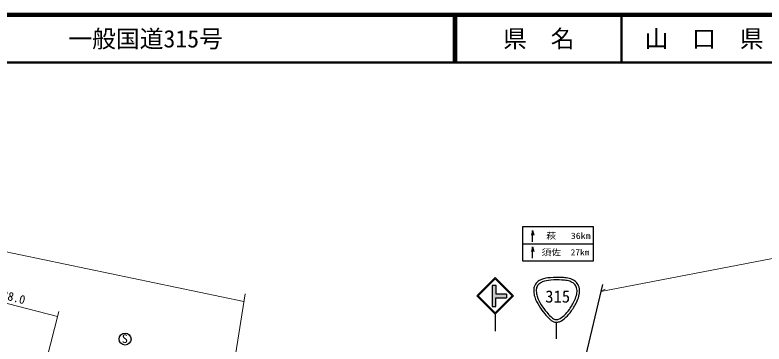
# Model space of a CAD drawing. Units: millimetres at full size, sheet at 1:1000, with parts at other scales. Extents: x 40000 to 680000, y 20000 to 380000.
# Drawn here: x 205518 to 362987, y 310822 to 380000 of the extents above; entities that cross this region are included whole.
import ezdxf
from ezdxf.enums import TextEntityAlignment as Align

# ---------------------------------------------------------------- set-up
doc = ezdxf.new("R2010")
doc.units = ezdxf.units.MM
doc.header["$LTSCALE"] = 1000
for name, color, linetype, lineweight in [('M-BGD', 7, 'Continuous', 25), ('M-STR-HTXT', 7, 'Continuous', 13), ('M-STR-STRC', 7, 'Continuous', 25), ('M-TTL', 2, 'Continuous', 140), ('M-TTL-LINE', 7, 'Continuous', 50)]:
    doc.layers.add(name, color=color, linetype=linetype, lineweight=lineweight)
doc.layers.add('M-TTL-TXT', color=7, linetype='Continuous')
doc.styles.add('ＭＳ ゴシック', font='')
doc.styles.get('ＭＳ ゴシック').set_extended_font_data('MS Gothic')

msp = doc.modelspace()

# ---------------------------------------------------------------- hatches: boundary and pattern name
at = {"layer": 'M-STR-STRC'}
msp.add_hatch(color=256, dxfattribs=at).paths.add_polyline_path([(305833, 318691), (305833, 323110), (306664, 323110), (306664, 321269), (308850, 321269), (308850, 320548), (306633, 320548), (306633, 318691)])

# ---------------------------------------------------------------- linework, layer by layer
at = {"layer": 'M-BGD'}
for p, q in [((327139, 328302), (327139, 335425)), ((329035, 323319), (317379, 274281))]:
    msp.add_line(p, q, dxfattribs=at)
msp.add_circle((228665, 311856), 1250, dxfattribs=at)
at = {"layer": 'M-STR-HTXT'}
for p, q in [((136875, 344236), (253661, 319733)), ((328694, 321883), (432196, 341704)), ((187624, 323527), (214436, 316576)), ((253920, 321365), (246963, 277551)), ((328694, 321883), (329626, 322334)), ((214712, 317674), (206879, 286532))]:
    msp.add_line(p, q, dxfattribs=at)
at = {"layer": 'M-STR-STRC'}
for p, q in [((327139, 335425), (312238, 335425)), ((312238, 335425), (312238, 328302)), ((314349, 334695), (314081, 333695)), ((314349, 332317), (314349, 334695)), ((314349, 334695), (314616, 333695)), ((312238, 331864), (327139, 331864)), ((314349, 331246), (314081, 330246)), ((314349, 328868), (314349, 331246)), ((314349, 331246), (314616, 330246)), ((312238, 328302), (327139, 328302)), ((302618, 320946), (306479, 324807)), ((302915, 320946), (306479, 324510)), ((306479, 324807), (310340, 320946)), ((306479, 324510), (310043, 320946)), ((306664, 323110), (305833, 323110)), ((305833, 323110), (305833, 318691)), ((306664, 321269), (306664, 323110)), ((308850, 321269), (306664, 321269)), ((308850, 321269), (308850, 320548)), ((306479, 317086), (302618, 320946)), ((306479, 317383), (302915, 320946)), ((310340, 320946), (306479, 317086)), ((310043, 320946), (306479, 317383)), ((306633, 318691), (306633, 320548)), ((306633, 320548), (308850, 320548)), ((305833, 318691), (306633, 318691)), ((306479, 317086), (306479, 313530)), ((319379, 311889), (319379, 315427))]:
    msp.add_line(p, q, dxfattribs=at)
for points in [[(318077, 324771), (319032, 324875), (319577, 324845), (320536, 324797), (321003, 324774), (321270, 324768), (321726, 324665), (322217, 324554), (322509, 324498), (322942, 324242), (323289, 324038), (323475, 323881), (323709, 323555), (323984, 323171), (324100, 322908), (324185, 322444), (324268, 321986), (324216, 321712), (324132, 321254), (324031, 320698), (323911, 320396), (323683, 319879), (323303, 319021), (323034, 318557), (322493, 317790), (322092, 317222), (321846, 316908), (321329, 316442), (320862, 316019), (320590, 315758), (320007, 315516), (319843, 315448), (319736, 315446), (319558, 315437), (319268, 315422), (319091, 315394), (318817, 315490), (318355, 315653), (318155, 315882), (317786, 316204), (317406, 316535), (317233, 316766), (316914, 317156), (316403, 317779), (316111, 318130), (315697, 318822), (315268, 319539), (315022, 319954), (314772, 320752), (314637, 321181), (314605, 321439), (314587, 321889), (314571, 322272), (314540, 322505), (314666, 322867), (314813, 323289), (314981, 323506), (315301, 323819), (315589, 324102), (315799, 324222), (316173, 324374), (316877, 324660), (317322, 324689), (318077, 324771)], [(318185, 324254), (319088, 324350), (319603, 324316), (320510, 324269), (320941, 324246), (321187, 324242), (321609, 324147), (322036, 324050), (322291, 324001), (322669, 323778), (322940, 323618), (323086, 323495), (323270, 323239), (323491, 322931), (323584, 322720), (323652, 322347), (323722, 321963), (323678, 321733), (323608, 321350), (323515, 320842), (323406, 320566), (323197, 320094), (322834, 319273), (322577, 318830), (322059, 318097), (321684, 317566), (321455, 317273), (320973, 316837), (320558, 316462), (320317, 316230), (319800, 316016), (319701, 315975), (319637, 315974), (319530, 315969), (319323, 315958), (319195, 315938), (318999, 316007), (318612, 316143), (318445, 316335), (318136, 316605), (317782, 316913), (317621, 317128), (317323, 317491), (316832, 318091), (316550, 318429), (316153, 319094), (315749, 319770), (315517, 320160), (315281, 320912), (315163, 321289), (315134, 321515), (315119, 321910), (315106, 322215), (315082, 322400), (315182, 322688), (315296, 323018), (315428, 323189), (315678, 323433), (315909, 323659), (316077, 323755), (316376, 323877), (317044, 324149), (317467, 324177), (318185, 324254)]]:
    msp.add_open_spline(points, degree=3, knots=[0, 0, 0, 0, 1, 1, 1, 2, 2, 2, 3, 3, 3, 4, 4, 4, 5, 5, 5, 6, 6, 6, 7, 7, 7, 8, 8, 8, 9, 9, 9, 10, 10, 10, 11, 11, 11, 12, 12, 12, 13, 13, 13, 14, 14, 14, 15, 15, 15, 16, 16, 16, 17, 17, 17, 18, 18, 18, 19, 19, 19, 20, 20, 20, 21, 21, 21, 21], dxfattribs=at)
at = {"layer": 'M-TTL'}
msp.add_line((680000, 380000), (40000, 380000), dxfattribs=at)
at = {"layer": 'M-TTL-LINE'}
for p, q in [((297750, 380000), (297750, 370000)), ((298250, 380000), (298250, 370000)), ((333000, 380000), (333000, 370000)), ((40000, 370000), (680000, 370000))]:
    msp.add_line(p, q, dxfattribs=at)

# ---------------------------------------------------------------- texts
at = {"layer": 'M-BGD', "style": 'ＭＳ ゴシック'}
msp.add_text('S', height=1833, dxfattribs=at).set_placement((227987, 310482), align=Align.BOTTOM_LEFT)
at = {"layer": 'M-STR-HTXT', "style": 'ＭＳ ゴシック'}
msp.add_text('擁壁\u3000L=28.0', height=1833, rotation=345.467, dxfattribs=at).set_placement((192784, 322381), align=Align.BOTTOM_LEFT)
at = {"layer": 'M-STR-STRC', "style": 'ＭＳ ゴシック'}
for s, width, p in [('萩 \u300036km', 1.15, (317205, 332517)), ('須佐\u300027km', 1.1, (316231, 329040))]:
    msp.add_text(s, height=1320, dxfattribs=dict(at, width=width)).set_placement(p, align=Align.BOTTOM_LEFT)
msp.add_text('315', height=2566, dxfattribs=at).set_placement((316987, 318761), align=Align.BOTTOM_LEFT)
at = {"layer": 'M-TTL-TXT', "style": 'ＭＳ ゴシック'}
msp.add_text('一般国道315号', height=3666, dxfattribs=at).set_placement((216734, 375000), align=Align.MIDDLE_LEFT)
for s, p in [('県\u3000名', (315625, 375000)), ('山\u3000口\u3000県', (350375, 375000))]:
    msp.add_text(s, height=3666, dxfattribs=at).set_placement(p, align=Align.MIDDLE_CENTER)

doc.saveas('drawing.dxf')
